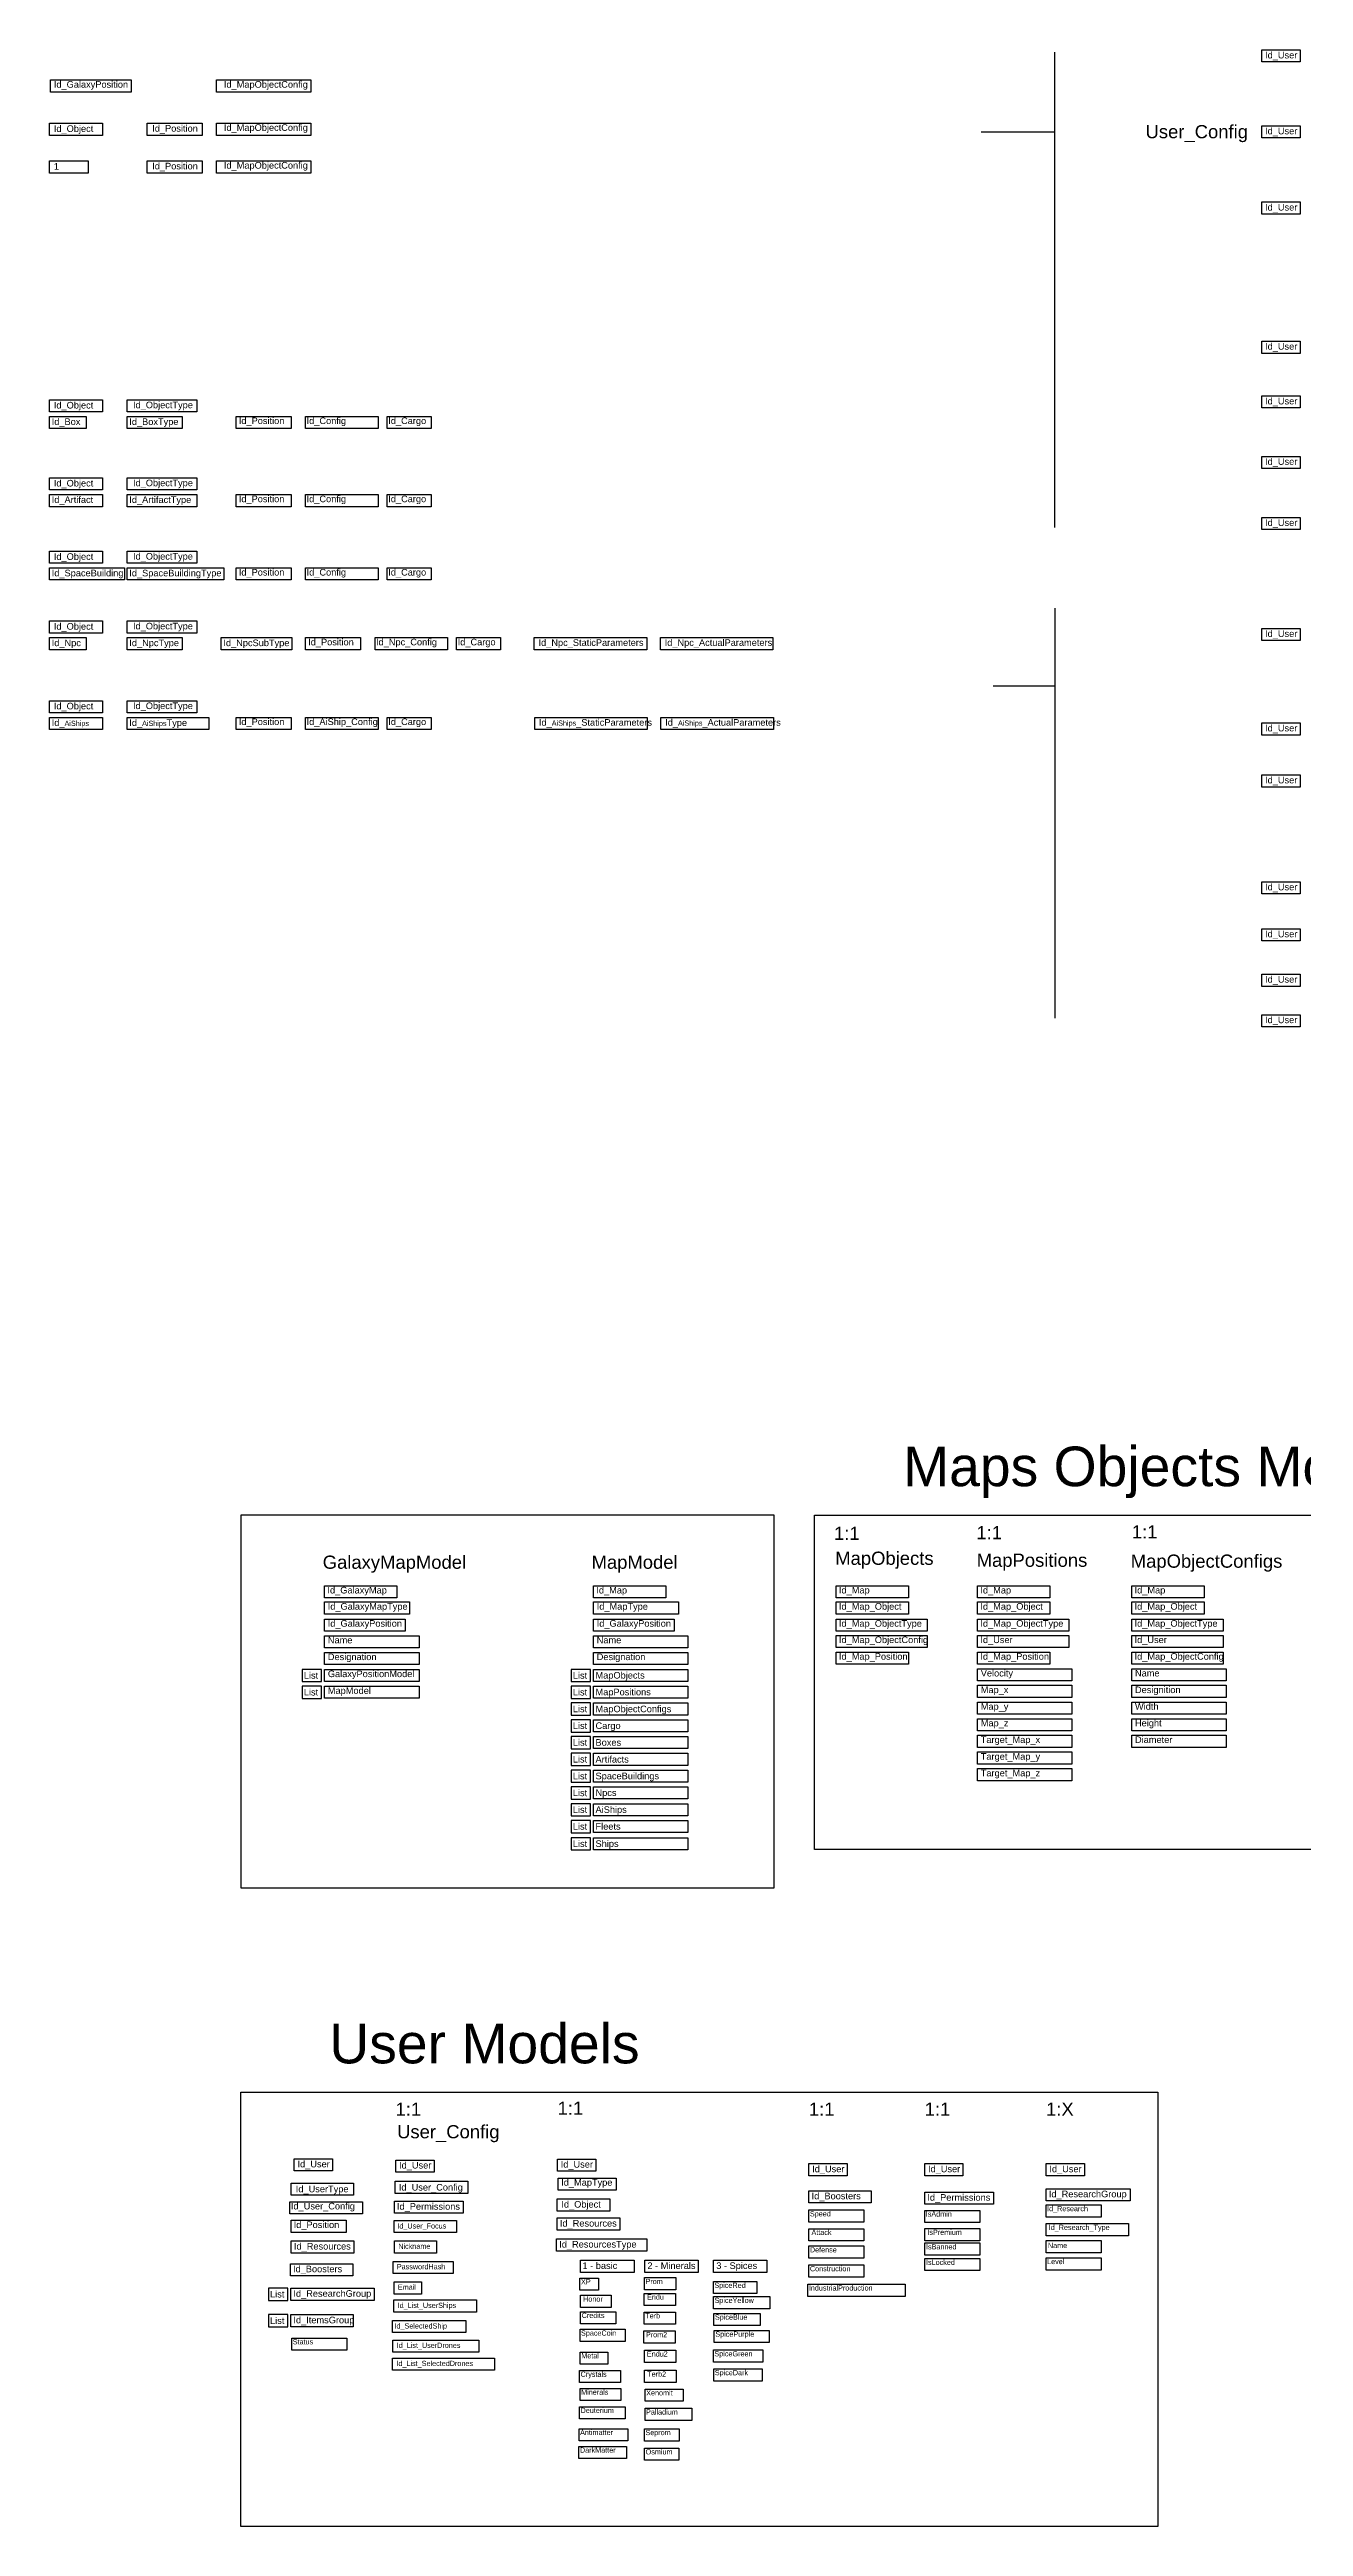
# Model space of a CAD drawing. Header units: millimetres. Extents: x 33057 to 249580, y -15894 to 47997.
# Drawn here: x 46164 to 55669, y 4490 to 23260 of the extents above; entities that cross this region are included whole.
import ezdxf

# ---------------------------------------------------------------- set-up
doc = ezdxf.new("R2010")
doc.units = ezdxf.units.MM
doc.layers.add('Obrys', color=253, linetype='Continuous', lineweight=30)
doc.layers.add('základní', color=4, linetype='Continuous')
doc.styles.add('Annotative', font='arial.ttf')
doc.styles.get("Standard").update_dxf_attribs({"font": 'arial.ttf'})

msp = doc.modelspace()

# ---------------------------------------------------------------- linework, layer by layer
at = {"layer": 'základní', "color": 7, "lineweight": 30, "true_color": 0xffffff}
for p, q in [((53784, 19639), (53784, 23241)), ((53784, 22634), (53227, 22634)), ((53784, 19027), (53784, 15919)), ((53784, 18437), (53317, 18437))]:
    msp.add_line(p, q, dxfattribs=at)
at = {"layer": 'základní', "color": 30, "lineweight": 30, "true_color": 0xf8991e}
for points in [[(55353, 23258), (55643, 23258), (55643, 23166), (55353, 23166)], [(46164, 22416), (46456, 22416), (46456, 22324), (46164, 22324)], [(48019, 7276), (48309, 7276), (48309, 7184), (48019, 7184)], [(51920, 7034), (52393, 7034), (52393, 6942), (51920, 6942)], [(52798, 7023), (53320, 7023), (53320, 6931), (52798, 6931)], [(53718, 7049), (54355, 7049), (54355, 6957), (53718, 6957)], [(50013, 6828), (50486, 6828), (50486, 6736), (50013, 6736)]]:
    msp.add_lwpolyline(points, close=True, dxfattribs=at)
at = {"layer": 'základní', "lineweight": 30}
for points in [[(46173, 23030), (46784, 23030), (46784, 22937), (46173, 22937)], [(46752, 20480), (47169, 20480), (47169, 20388), (46752, 20388)], [(46752, 19889), (47281, 19889), (47281, 19796), (46752, 19796)], [(46752, 19333), (47485, 19333), (47485, 19241), (46752, 19241)], [(46752, 18804), (47169, 18804), (47169, 18712), (46752, 18712)], [(47465, 18804), (48002, 18804), (48002, 18712), (47465, 18712)], [(46752, 18199), (47373, 18199), (47373, 18107), (46752, 18107)], [(48249, 11496), (48893, 11496), (48893, 11403), (48249, 11403)], [(50288, 11496), (50932, 11496), (50932, 11403), (50288, 11403)], [(48249, 11366), (48860, 11366), (48860, 11274), (48249, 11274)], [(50288, 11366), (50899, 11366), (50899, 11274), (50288, 11274)], [(50265, 10985), (50118, 10985), (50118, 10892), (50265, 10892)], [(50265, 10858), (50118, 10858), (50118, 10765), (50265, 10765)], [(50265, 10731), (50118, 10731), (50118, 10638), (50265, 10638)], [(50265, 10603), (50118, 10603), (50118, 10510), (50265, 10510)], [(50265, 10476), (50118, 10476), (50118, 10383), (50265, 10383)], [(50265, 10349), (50118, 10349), (50118, 10256), (50265, 10256)], [(50265, 10222), (50118, 10222), (50118, 10129), (50265, 10129)], [(50265, 10095), (50118, 10095), (50118, 10002), (50265, 10002)], [(50265, 9967), (50118, 9967), (50118, 9875), (50265, 9875)], [(50265, 9840), (50118, 9840), (50118, 9747), (50265, 9747)], [(50265, 9709), (50118, 9709), (50118, 9617), (50265, 9617)], [(47986, 6950), (48537, 6950), (48537, 6858), (47986, 6858)], [(48778, 6955), (49300, 6955), (49300, 6863), (48778, 6863)], [(47995, 6810), (48412, 6810), (48412, 6718), (47995, 6718)], [(48777, 6808), (49249, 6808), (49249, 6716), (48777, 6716)], [(51920, 6888), (52337, 6888), (52337, 6796), (51920, 6796)], [(52798, 6885), (53215, 6885), (53215, 6793), (52798, 6793)], [(53718, 6926), (54135, 6926), (54135, 6834), (53718, 6834)], [(53718, 6785), (54343, 6785), (54343, 6693), (53718, 6693)], [(47997, 6653), (48470, 6653), (48470, 6561), (47997, 6561)], [(48779, 6653), (49097, 6653), (49097, 6561), (48779, 6561)], [(50007, 6669), (50693, 6669), (50693, 6577), (50007, 6577)], [(51920, 6746), (52337, 6746), (52337, 6654), (51920, 6654)], [(51920, 6615), (52337, 6615), (52337, 6523), (51920, 6523)], [(52798, 6747), (53215, 6747), (53215, 6655), (52798, 6655)], [(52800, 6638), (53217, 6638), (53217, 6546), (52800, 6546)], [(53718, 6656), (54135, 6656), (54135, 6564), (53718, 6564)], [(47990, 6481), (48463, 6481), (48463, 6389), (47990, 6389)], [(48769, 6498), (49223, 6498), (49223, 6406), (48769, 6406)], [(50190, 6507), (50595, 6507), (50595, 6415), (50190, 6415)], [(50676, 6507), (51081, 6507), (51081, 6415), (50676, 6415)], [(51197, 6507), (51602, 6507), (51602, 6415), (51197, 6415)], [(51920, 6472), (52337, 6472), (52337, 6380), (51920, 6380)], [(52800, 6520), (53217, 6520), (53217, 6428), (52800, 6428)], [(53718, 6525), (54135, 6525), (54135, 6433), (53718, 6433)], [(47970, 6295), (47823, 6295), (47823, 6202), (47970, 6202)], [(47993, 6295), (48624, 6295), (48624, 6203), (47993, 6203)], [(48774, 6206), (49402, 6206), (49402, 6114), (48774, 6114)], [(48777, 6343), (48985, 6343), (48985, 6251), (48777, 6251)], [(50185, 6372), (50325, 6372), (50325, 6280), (50185, 6280)], [(50189, 6242), (50422, 6242), (50422, 6150), (50189, 6150)], [(51913, 6326), (52650, 6326), (52650, 6233), (51913, 6233)], [(47970, 6095), (47823, 6095), (47823, 6002), (47970, 6002)], [(47993, 6095), (48466, 6095), (48466, 6003), (47993, 6003)], [(48763, 6051), (49320, 6051), (49320, 5959), (48763, 5959)], [(50190, 6117), (50458, 6117), (50458, 6025), (50190, 6025)], [(48001, 5917), (48417, 5917), (48417, 5825), (48001, 5825)], [(48767, 5902), (49419, 5902), (49419, 5810), (48767, 5810)], [(50186, 5984), (50528, 5984), (50528, 5892), (50186, 5892)], [(48765, 5765), (49536, 5765), (49536, 5673), (48765, 5673)], [(50182, 5672), (50493, 5672), (50493, 5580), (50182, 5580)], [(50187, 5811), (50396, 5811), (50396, 5719), (50187, 5719)], [(50186, 5535), (50494, 5535), (50494, 5443), (50186, 5443)], [(50182, 5397), (50528, 5397), (50528, 5305), (50182, 5305)], [(50177, 5096), (50539, 5096), (50539, 5004), (50177, 5004)], [(50178, 5230), (50548, 5230), (50548, 5138), (50178, 5138)]]:
    msp.add_lwpolyline(points, close=True, dxfattribs=at)
at = {"layer": 'základní', "color": 215, "lineweight": 30, "true_color": 0xa953a0}
for points in [[(47430, 23030), (48146, 23030), (48146, 22937), (47430, 22937)], [(47430, 22702), (48146, 22702), (48146, 22610), (47430, 22610)], [(47430, 22416), (48146, 22416), (48146, 22324), (47430, 22324)], [(48105, 20480), (48656, 20480), (48656, 20388), (48105, 20388)], [(48105, 19889), (48656, 19889), (48656, 19796), (48105, 19796)], [(48105, 19333), (48656, 19333), (48656, 19241), (48105, 19241)], [(48632, 18804), (49182, 18804), (49182, 18712), (48632, 18712)], [(48105, 18199), (48656, 18199), (48656, 18107), (48105, 18107)], [(48249, 11240), (48965, 11240), (48965, 11148), (48249, 11148)], [(48249, 11113), (48965, 11113), (48965, 11021), (48249, 11021)], [(50288, 11240), (51003, 11240), (51003, 11148), (50288, 11148)], [(50288, 11113), (51003, 11113), (51003, 11021), (50288, 11021)], [(53198, 10990), (53914, 10990), (53914, 10898), (53198, 10898)], [(54368, 10990), (55083, 10990), (55083, 10898), (54368, 10898)], [(53198, 10864), (53914, 10864), (53914, 10771), (53198, 10771)], [(53198, 10737), (53914, 10737), (53914, 10645), (53198, 10645)], [(54368, 10864), (55083, 10864), (55083, 10771), (54368, 10771)], [(54368, 10737), (55083, 10737), (55083, 10645), (54368, 10645)], [(53198, 10611), (53914, 10611), (53914, 10519), (53198, 10519)], [(54368, 10611), (55083, 10611), (55083, 10519), (54368, 10519)], [(53198, 10485), (53914, 10485), (53914, 10393), (53198, 10393)], [(53198, 10359), (53914, 10359), (53914, 10267), (53198, 10267)], [(54368, 10485), (55083, 10485), (55083, 10393), (54368, 10393)], [(53198, 10233), (53914, 10233), (53914, 10140), (53198, 10140)], [(48784, 7106), (49334, 7106), (49334, 7014), (48784, 7014)]]:
    msp.add_lwpolyline(points, close=True, dxfattribs=at)
at = {"layer": 'základní', "color": 31, "lineweight": 30, "true_color": 0xfecc66}
for points in [[(46164, 22702), (46565, 22702), (46565, 22610), (46164, 22610)], [(48724, 20480), (49057, 20480), (49057, 20388), (48724, 20388)], [(48724, 19889), (49057, 19889), (49057, 19796), (48724, 19796)], [(48724, 19333), (49057, 19333), (49057, 19241), (48724, 19241)], [(49250, 18804), (49583, 18804), (49583, 18712), (49250, 18712)], [(48724, 18199), (49057, 18199), (49057, 18107), (48724, 18107)], [(48249, 11618), (48798, 11618), (48798, 11526), (48249, 11526)], [(50288, 11618), (50837, 11618), (50837, 11526), (50288, 11526)], [(52126, 11618), (52675, 11618), (52675, 11526), (52126, 11526)], [(52126, 11496), (52675, 11496), (52675, 11403), (52126, 11403)], [(53198, 11618), (53747, 11618), (53747, 11526), (53198, 11526)], [(53198, 11496), (53747, 11496), (53747, 11403), (53198, 11403)], [(54368, 11618), (54917, 11618), (54917, 11526), (54368, 11526)], [(54368, 11496), (54917, 11496), (54917, 11403), (54368, 11403)], [(52126, 11366), (52818, 11366), (52818, 11274), (52126, 11274)], [(53198, 11366), (53890, 11366), (53890, 11274), (53198, 11274)], [(54368, 11366), (55060, 11366), (55060, 11274), (54368, 11274)], [(52126, 11242), (52818, 11242), (52818, 11150), (52126, 11150)], [(52126, 11116), (52675, 11116), (52675, 11024), (52126, 11024)], [(53198, 11242), (53890, 11242), (53890, 11150), (53198, 11150)], [(53198, 11116), (53747, 11116), (53747, 11024), (53198, 11024)], [(54368, 11242), (55060, 11242), (55060, 11150), (54368, 11150)], [(54368, 11116), (55060, 11116), (55060, 11024), (54368, 11024)]]:
    msp.add_lwpolyline(points, close=True, dxfattribs=at)
at = {"layer": 'základní', "color": 85, "lineweight": 30, "true_color": 0x58ba48}
for points in [[(46904, 22702), (47321, 22702), (47321, 22610), (46904, 22610)], [(46904, 22416), (47321, 22416), (47321, 22324), (46904, 22324)], [(47579, 20480), (47996, 20480), (47996, 20388), (47579, 20388)], [(47579, 19889), (47996, 19889), (47996, 19796), (47579, 19796)], [(47579, 19333), (47996, 19333), (47996, 19241), (47579, 19241)], [(48105, 18804), (48522, 18804), (48522, 18712), (48105, 18712)], [(47579, 18199), (47996, 18199), (47996, 18107), (47579, 18107)]]:
    msp.add_lwpolyline(points, close=True, dxfattribs=at)
at = {"layer": 'základní', "color": 52, "lineweight": 30, "true_color": 0xc8c92d}
for points in [[(55353, 22683), (55643, 22683), (55643, 22590), (55353, 22590)], [(55353, 22105), (55643, 22105), (55643, 22012), (55353, 22012)], [(55353, 21050), (55643, 21050), (55643, 20958), (55353, 20958)], [(55353, 20636), (55643, 20636), (55643, 20544), (55353, 20544)], [(55353, 20177), (55643, 20177), (55643, 20085), (55353, 20085)], [(55353, 19715), (55643, 19715), (55643, 19622), (55353, 19622)], [(55353, 18873), (55643, 18873), (55643, 18781), (55353, 18781)], [(55353, 18157), (55643, 18157), (55643, 18065), (55353, 18065)], [(55353, 17763), (55643, 17763), (55643, 17671), (55353, 17671)], [(55353, 16953), (55643, 16953), (55643, 16861), (55353, 16861)], [(55353, 16598), (55643, 16598), (55643, 16505), (55353, 16505)], [(55353, 16253), (55643, 16253), (55643, 16161), (55353, 16161)], [(55353, 15946), (55643, 15946), (55643, 15854), (55353, 15854)], [(48789, 7266), (49080, 7266), (49080, 7174), (48789, 7174)], [(50015, 7274), (50305, 7274), (50305, 7182), (50015, 7182)], [(51920, 7239), (52211, 7239), (52211, 7146), (51920, 7146)], [(52798, 7239), (53088, 7239), (53088, 7146), (52798, 7146)], [(53718, 7239), (54009, 7239), (54009, 7146), (53718, 7146)], [(47997, 7091), (48468, 7091), (48468, 6999), (47997, 6999)]]:
    msp.add_lwpolyline(points, close=True, dxfattribs=at)
at = {"layer": 'základní', "color": 252, "lineweight": 30, "true_color": 0x939598}
for points in [[(46164, 20606), (46565, 20606), (46565, 20514), (46164, 20514)], [(46752, 20606), (47281, 20606), (47281, 20514), (46752, 20514)], [(46164, 20015), (46565, 20015), (46565, 19923), (46164, 19923)], [(46752, 20015), (47281, 20015), (47281, 19923), (46752, 19923)], [(46164, 19459), (46565, 19459), (46565, 19367), (46164, 19367)], [(46752, 19459), (47281, 19459), (47281, 19367), (46752, 19367)], [(46164, 18930), (46565, 18930), (46565, 18838), (46164, 18838)], [(46752, 18930), (47281, 18930), (47281, 18838), (46752, 18838)], [(46164, 18325), (46565, 18325), (46565, 18233), (46164, 18233)], [(46752, 18325), (47281, 18325), (47281, 18233), (46752, 18233)], [(50011, 6972), (50412, 6972), (50412, 6880), (50011, 6880)], [(50019, 7130), (50459, 7130), (50459, 7038), (50019, 7038)]]:
    msp.add_lwpolyline(points, close=True, dxfattribs=at)
at = {"layer": 'základní', "color": 30, "lineweight": 30, "true_color": 0xf26722}
for points in [[(46164, 20480), (46442, 20480), (46442, 20388), (46164, 20388)], [(46164, 19889), (46565, 19889), (46565, 19796), (46164, 19796)], [(46164, 19333), (46733, 19333), (46733, 19241), (46164, 19241)], [(46164, 18804), (46442, 18804), (46442, 18712), (46164, 18712)], [(46164, 18199), (46566, 18199), (46566, 18107), (46164, 18107)]]:
    msp.add_lwpolyline(points, close=True, dxfattribs=at)
at = {"layer": 'základní', "color": 61, "lineweight": 30, "true_color": 0xe5e878}
for points in [[(49838, 18804), (50691, 18804), (50691, 18712), (49838, 18712)], [(50795, 18804), (51647, 18804), (51647, 18712), (50795, 18712)], [(49842, 18199), (50694, 18199), (50694, 18107), (49842, 18107)], [(50799, 18199), (51651, 18199), (51651, 18107), (50799, 18107)]]:
    msp.add_lwpolyline(points, close=True, dxfattribs=at)
at = {"layer": 'základní', "color": 4, "lineweight": 30}
for points in [[(51657, 12154), (47615, 12154), (47615, 9329), (51657, 9329)], [(48226, 10985), (48079, 10985), (48079, 10892), (48226, 10892)], [(48226, 10858), (48079, 10858), (48079, 10765), (48226, 10765)]]:
    msp.add_lwpolyline(points, close=True, dxfattribs=at)
at = {"layer": 'základní', "color": 7, "lineweight": 30}
msp.add_lwpolyline([(51964, 12154), (57087, 12154), (57087, 9619), (51964, 9619)], close=True, dxfattribs=at)
at = {"layer": 'základní', "color": 8, "lineweight": 30}
for points in [[(48249, 10985), (48965, 10985), (48965, 10893), (48249, 10893)], [(50288, 10985), (51003, 10985), (51003, 10893), (50288, 10893)], [(48249, 10858), (48965, 10858), (48965, 10766), (48249, 10766)], [(50288, 10858), (51003, 10858), (51003, 10766), (50288, 10766)], [(50288, 10731), (51003, 10731), (51003, 10638), (50288, 10638)], [(50288, 10603), (51003, 10603), (51003, 10511), (50288, 10511)], [(50288, 10476), (51003, 10476), (51003, 10384), (50288, 10384)], [(50288, 10349), (51003, 10349), (51003, 10257), (50288, 10257)], [(50288, 10222), (51003, 10222), (51003, 10130), (50288, 10130)], [(50288, 10095), (51003, 10095), (51003, 10003), (50288, 10003)], [(50288, 9967), (51003, 9967), (51003, 9875), (50288, 9875)], [(50288, 9840), (51003, 9840), (51003, 9748), (50288, 9748)], [(50288, 9709), (51003, 9709), (51003, 9617), (50288, 9617)]]:
    msp.add_lwpolyline(points, close=True, dxfattribs=at)
at = {"layer": 'základní', "color": 2, "lineweight": 30}
msp.add_lwpolyline([(47615, 7780), (54566, 7780), (54566, 4490), (47615, 4490)], close=True, dxfattribs=at)
at = {"layer": 'základní', "color": 9, "lineweight": 30, "true_color": 0xafd9aa}
for points in [[(50672, 6256), (50910, 6256), (50910, 6164), (50672, 6164)], [(50674, 6375), (50912, 6375), (50912, 6283), (50674, 6283)], [(50672, 6114), (50910, 6114), (50910, 6022), (50672, 6022)], [(50668, 5971), (50906, 5971), (50906, 5879), (50668, 5879)], [(50673, 5825), (50911, 5825), (50911, 5733), (50673, 5733)], [(50675, 5673), (50914, 5673), (50914, 5581), (50675, 5581)], [(50679, 5531), (50968, 5531), (50968, 5439), (50679, 5439)], [(50679, 5385), (51032, 5385), (51032, 5293), (50679, 5293)], [(50673, 5229), (50937, 5229), (50937, 5137), (50673, 5137)], [(50675, 5083), (50934, 5083), (50934, 4991), (50675, 4991)]]:
    msp.add_lwpolyline(points, close=True, dxfattribs=at)
at = {"layer": 'základní', "color": 143, "lineweight": 30, "true_color": 0x7aafdf}
for points in [[(51197, 6346), (51526, 6346), (51526, 6254), (51197, 6254)], [(51197, 6231), (51623, 6231), (51623, 6139), (51197, 6139)], [(51200, 6104), (51552, 6104), (51552, 6012), (51200, 6012)], [(51196, 5827), (51570, 5827), (51570, 5735), (51196, 5735)], [(51203, 5975), (51620, 5975), (51620, 5883), (51203, 5883)], [(51199, 5684), (51565, 5684), (51565, 5591), (51199, 5591)]]:
    msp.add_lwpolyline(points, close=True, dxfattribs=at)

# ---------------------------------------------------------------- texts
at = {"insert": (50131, 10964), "char_height": 50, "attachment_point": 1, "style": 'Annotative'}
msp.add_mtext_dynamic_manual_height_columns('List', width=129.42, gutter_width=12.5, heights=[80.7], dxfattribs=at)
at = {"layer": 'Obrys', "color": 52, "true_color": 0xc8c92d, "char_height": 50, "attachment_point": 1}
for s, insert in [('Id_User', (55378, 23243)), ('Id_User', (55378, 22668)), ('Id_User', (55378, 22090)), ('Id_User', (55378, 21036)), ('Id_User', (55378, 20621)), ('Id_User', (55378, 20163)), ('Id_User', (55378, 19700)), ('Id_User', (55378, 18859)), ('Id_User', (55378, 18143)), ('Id_User', (55378, 17749)), ('Id_User', (55378, 16939)), ('Id_User', (55378, 16583)), ('Id_User', (55378, 16239)), ('Id_User', (55378, 15932)), ('Id_User', (48044, 7261)), ('Id_User', (48814, 7252)), ('Id_User', (50039, 7259)), ('Id_User', (51945, 7224)), ('Id_User', (52823, 7224)), ('Id_User', (53743, 7224)), ('Id_UserType', (48031, 7072))]:
    msp.add_mtext_dynamic_manual_height_columns(s, width=383.88, gutter_width=12.5, heights=[80.7], dxfattribs=dict(at, insert=insert))
at = {"layer": 'Obrys', "color": 114, "true_color": 0x139b48, "attachment_point": 1}
for s, width, heights, insert, char_height in [('Id_GalaxyPosition', 383.88, [80.7], (46197, 23021), 50), ('Id_Box', 383.88, [80.7], (46181, 20465), 50), ('Id_BoxType', 383.88, [80.7], (46769, 20465), 50), ('{\\C30;\\c2005496;Id_Artifact}', 383.88, [80.7], (46181, 19874), 50), ('Id_{\\C30;\\c2005496;Artifact}Type', 383.88, [80.7], (46769, 19874), 50), ('Id_{\\C30;\\c2005496;SpaceBuilding}', 383.88, [80.7], (46181, 19318), 50), ('Id_{\\C30;\\c2005496;SpaceBuilding}Type', 383.88, [80.7], (46769, 19318), 50), ('Id_Npc', 383.88, [80.7], (46181, 18789), 50), ('Id_NpcType', 383.88, [80.7], (46769, 18789), 50), ('Id_NpcSubType', 383.88, [80.7], (47482, 18789), 50), ('Id_{\\fCascadia Mono|b0|i0|c238|p49;\\H0.79167x;\\C135;\\c11505963;AiShips}', 383.88, [80.7], (46181, 18184), 50), ('Id_{\\fCascadia Mono|b0|i0|c238|p49;\\H0.79167x;\\C135;\\c11505963;AiShips}Type', 383.88, [80.7], (46769, 18184), 50), ('Maps Objects Models', 4460.52, [639], (52634, 12673), 300), ('GalaxyMapModel', 273.84, [86], (48235, 11847), 100), ('MapModel', 273.84, [86], (50273, 11847), 100), ('MapObjects', 383.88, [80.7], (52120, 11877), 100), ('MapPositions', 383.88, [80.7], (53192, 11862), 100), ('MapObjectConfigs', 383.88, [80.7], (54360, 11855), 100), ('Id_GalaxyMap', 383.88, [80.7], (48271, 11610), 50), ('Id_GalaxyMapType', 383.88, [80.7], (48273, 11487), 50), ('Id_Map', 383.88, [80.7], (50309, 11610), 50), ('Id_MapType', 383.88, [80.7], (50312, 11487), 50), ('Id_Map', 383.88, [80.7], (52148, 11610), 50), ('Id_Map_Object', 383.88, [80.7], (52148, 11487), 50), ('Id_Map', 383.88, [80.7], (53220, 11610), 50), ('Id_Map_Object', 383.88, [80.7], (53220, 11487), 50), ('Id_Map', 383.88, [80.7], (54389, 11610), 50), ('Id_Map_Object', 383.88, [80.7], (54389, 11487), 50), ('Id_GalaxyPosition', 383.88, [80.7], (48273, 11358), 50), ('Id_GalaxyPosition', 383.88, [80.7], (50312, 11358), 50), ('Id_Map_ObjectType', 383.88, [80.7], (52148, 11358), 50), ('Id_Map_ObjectType', 383.88, [80.7], (53220, 11358), 50), ('Id_Map_ObjectType', 383.88, [80.7], (54389, 11358), 50), ('Id_Map_ObjectConfig', 383.88, [80.7], (52148, 11234), 50), ('Id_Map_Position', 383.88, [80.7], (52148, 11108), 50), ('Id_User', 383.88, [80.7], (53220, 11234), 50), ('Id_Map_Position', 383.88, [80.7], (53220, 11108), 50), ('Id_User', 383.88, [80.7], (54389, 11234), 50), ('Id_Map_ObjectConfig', 383.88, [80.7], (54389, 11108), 50), ('User Models', 4460.52, [639], (48285, 8299), 300), ('{\\fCascadia Mono|b0|i0|c238|p49;\\H0.79167x;\\C96;\\c32768;Speed}', 383.88, [80.7], (51928, 6879), 50), ('{\\fCascadia Mono|b0|i0|c238|p49;\\H0.79167x;\\C96;\\c32768;IsAdmin}', 383.88, [80.7], (52806, 6877), 50), ('{\\fCascadia Mono|b0|i0|c238|p49;\\H0.79167x;\\C96;\\c32768;Id_Research}', 383.88, [80.7], (53726, 6918), 50), ('{\\fCascadia Mono|b0|i0|c238|p49;\\H0.79167x;\\C96;\\c32768;Nickname}', 383.88, [80.7], (48808, 6633), 50), ('{\\fCascadia Mono|b0|i0|c238|p49;\\H0.79167x;\\C96;\\c32768;PasswordHash}', 383.88, [80.7], (48797, 6478), 50), ('{\\fCascadia Mono|b0|i0|c238|p49;\\H0.79167x;\\C96;\\c32768;Construction}', 383.88, [80.7], (51928, 6463), 50), ('{\\fCascadia Mono|b0|i0|c238|p49;\\H0.79167x;\\C96;\\c32768;IsLocked}', 383.88, [80.7], (52808, 6511), 50), ('{\\fCascadia Mono|b0|i0|c238|p49;\\H0.79167x;\\C96;\\c32768;Level}', 383.88, [80.7], (53726, 6517), 50), ('{\\fCascadia Mono|b0|i0|c238|p49;\\H0.79167x;\\C96;\\c32768;Email}', 383.88, [80.7], (48805, 6323), 50), ('{\\fCascadia Mono|b0|i0|c238|p49;\\H0.79167x;\\C96;\\c32768;XP}', 383.88, [80.7], (50193, 6364), 50), ('{\\fCascadia Mono|b0|i0|c238|p49;\\H0.79167x;\\C96;\\c32768;Prom}', 383.88, [80.7], (50682, 6366), 50), ('{\\fCascadia Mono|b0|i0|c238|p49;\\H0.79167x;\\C96;\\c32768;Endu}', 383.88, [80.7], (50694, 6248), 50), ('{\\fCascadia Mono|b0|i0|c238|p49;\\H0.79167x;\\C96;\\c32768;SpiceRed}', 383.88, [80.7], (51204, 6337), 50), ('{\\fCascadia Mono|b0|i0|c238|p49;\\H0.79167x;\\C96;\\c32768;SpiceYellow}', 383.88, [80.7], (51205, 6223), 50), ('{\\fCascadia Mono|b0|i0|c238|p49;\\H0.79167x;\\C96;\\c32768;IndustrialProduction}', 383.88, [80.7], (51920, 6317), 50), ('{\\fCascadia Mono|b0|i0|c238|p49;\\H0.79167x;\\C96;\\c32768;Id_SelectedShip}', 383.88, [80.7], (48779, 6029), 50), ('{\\fCascadia Mono|b0|i0|c238|p49;\\H0.79167x;\\C96;\\c32768;Id_List_UserShips}', 383.88, [80.7], (48803, 6185), 50), ('{\\fCascadia Mono|b0|i0|c238|p49;\\H0.79167x;\\C96;\\c32768;Terb}', 383.88, [80.7], (50680, 6106), 50), ('{\\fCascadia Mono|b0|i0|c238|p49;\\H0.79167x;\\C96;\\c32768;SpiceBlue}', 383.88, [80.7], (51208, 6096), 50), ('{\\fCascadia Mono|b0|i0|c238|p49;\\H0.79167x;\\C96;\\c32768;Id_List_UserDrones}', 383.88, [80.7], (48796, 5882), 50), ('{\\fCascadia Mono|b0|i0|c238|p49;\\H0.79167x;\\C96;\\c32768;SpaceCoin}', 383.88, [80.7], (50193, 5975), 50), ('{\\fCascadia Mono|b0|i0|c238|p49;\\H0.79167x;\\C96;\\c32768;Prom2}', 383.88, [80.7], (50685, 5963), 50), ('{\\fCascadia Mono|b0|i0|c238|p49;\\H0.79167x;\\C96;\\c32768;Endu2}', 383.88, [80.7], (50692, 5817), 50), ('{\\fCascadia Mono|b0|i0|c238|p49;\\H0.79167x;\\C96;\\c32768;SpiceGreen}', 383.88, [80.7], (51204, 5818), 50), ('{\\fCascadia Mono|b0|i0|c238|p49;\\H0.79167x;\\C96;\\c32768;SpicePurple}', 383.88, [80.7], (51211, 5967), 50), ('{\\fCascadia Mono|b0|i0|c238|p49;\\H0.79167x;\\C96;\\c32768;Id_List_SelectedDrones}', 383.88, [80.7], (48794, 5745), 50), ('{\\fCascadia Mono|b0|i0|c238|p49;\\H0.79167x;\\C96;\\c32768;Crystals}', 383.88, [80.7], (50190, 5663), 50), ('{\\fCascadia Mono|b0|i0|c238|p49;\\H0.79167x;\\C96;\\c32768;Metal}', 383.88, [80.7], (50195, 5803), 50), ('{\\fCascadia Mono|b0|i0|c238|p49;\\H0.79167x;\\C96;\\c32768;Terb2}', 383.88, [80.7], (50695, 5664), 50), ('{\\fCascadia Mono|b0|i0|c238|p49;\\H0.79167x;\\C96;\\c32768;SpiceDark}', 383.88, [80.7], (51207, 5675), 50), ('{\\fCascadia Mono|b0|i0|c238|p49;\\H0.79167x;\\C96;\\c32768;Minerals}', 383.88, [80.7], (50194, 5527), 50), ('{\\fCascadia Mono|b0|i0|c238|p49;\\H0.79167x;\\C96;\\c32768;Xenomit}', 383.88, [80.7], (50687, 5522), 50), ('{\\fCascadia Mono|b0|i0|c238|p49;\\H0.79167x;\\C96;\\c32768;Deuterium}', 383.88, [80.7], (50190, 5389), 50), ('{\\fCascadia Mono|b0|i0|c238|p49;\\H0.79167x;\\C96;\\c32768;Palladium}', 383.88, [80.7], (50686, 5377), 50), ('{\\fCascadia Mono|b0|i0|c238|p49;\\H0.79167x;\\C96;\\c32768;Antimatter}', 383.88, [80.7], (50186, 5222), 50), ('{\\fCascadia Mono|b0|i0|c238|p49;\\H0.79167x;\\C96;\\c32768;DarkMatter}', 383.88, [80.7], (50185, 5088), 50), ('{\\fCascadia Mono|b0|i0|c238|p49;\\H0.79167x;\\C96;\\c32768;Seprom}', 383.88, [80.7], (50681, 5221), 50), ('{\\fCascadia Mono|b0|i0|c238|p49;\\H0.79167x;\\C96;\\c32768;Osmium}', 383.88, [80.7], (50683, 5075), 50)]:
    msp.add_mtext_dynamic_manual_height_columns(s, width=width, gutter_width=12.5, heights=heights, dxfattribs=dict(at, insert=insert, char_height=char_height))
at = {"layer": 'Obrys', "color": 215, "true_color": 0xa953a0, "attachment_point": 1}
for s, insert, char_height in [('Id_MapObjectConfig', (47486, 23021), 50), ('Id_MapObjectConfig', (47486, 22694), 50), ('User_Config', (54472, 22688), 100), ('Id_MapObjectConfig', (47486, 22408), 50), ('Id_Config', (48113, 20472), 50), ('Id_Config', (48113, 19880), 50), ('Id_Config', (48113, 19324), 50), ('Id_Npc_Config', (48639, 18795), 50), ('Id_AiShip_Config', (48113, 18191), 50), ('Name', (48274, 11232), 50), ('Designation', (48274, 11105), 50), ('Name', (50312, 11232), 50), ('Designation', (50312, 11105), 50), ('Velocity', (53223, 10981), 50), ('Name', (54392, 10981), 50), ('Map_x', (53223, 10855), 50), ('Map_y', (53223, 10729), 50), ('Width', (54392, 10729), 50), ('Designition', (54392, 10855), 50), ('Map_z', (53223, 10603), 50), ('Height', (54392, 10603), 50), ('Target_Map_x', (53223, 10477), 50), ('Target_Map_y', (53223, 10350), 50), ('Diameter', (54392, 10477), 50), ('Target_Map_z', (53223, 10224), 50), ('User_Config', (48799, 7531), 100), ('Id_User_Config', (48812, 7085), 50), ('Id_User_Config', (47994, 6942), 50)]:
    msp.add_mtext_dynamic_manual_height_columns(s, width=383.88, gutter_width=12.5, heights=[80.7], dxfattribs=dict(at, insert=insert, char_height=char_height))
at = {"layer": 'Obrys', "color": 7, "insert": (46197, 22686), "char_height": 50, "attachment_point": 1}
msp.add_mtext_dynamic_manual_height_columns('Id_Object', width=383.88, gutter_width=12.5, heights=[80.7], dxfattribs=at)
at = {"layer": 'Obrys', "color": 85, "true_color": 0x58ba48, "char_height": 50, "attachment_point": 1}
for insert in [(46943, 22688), (46943, 22402), (47599, 20472), (47599, 19880), (47599, 19324), (48125, 18795), (47599, 18191), (48015, 6801)]:
    msp.add_mtext_dynamic_manual_height_columns('Id_Position', width=383.88, gutter_width=12.5, heights=[80.7], dxfattribs=dict(at, insert=insert))
at = {"layer": 'Obrys', "color": 30, "true_color": 0xf8991e, "char_height": 50, "attachment_point": 1}
for s, insert in [('1', (46197, 22400)), ('{\\fCascadia Mono|b0|i0|c238|p49;\\H0.79167x;\\C96;\\c32768;Id_User_Focus}', (48801, 6787)), ('{\\fCascadia Mono|b0|i0|c238|p49;\\H0.79167x;\\C96;\\c32768;Id_Research_Type}', (53738, 6776)), ('{\\fCascadia Mono|b0|i0|c238|p49;\\H0.79167x;\\C96;\\c32768;Defense}', (51928, 6606)), ('{\\fCascadia Mono|b0|i0|c238|p49;\\H0.79167x;\\C96;\\c32768;Attack}', (51940, 6738)), ('{\\fCascadia Mono|b0|i0|c238|p49;\\H0.79167x;\\C96;\\c32768;IsBanned}', (52808, 6629)), ('{\\fCascadia Mono|b0|i0|c238|p49;\\H0.79167x;\\C96;\\c32768;IsPremium}', (52818, 6739)), ('{\\fCascadia Mono|b0|i0|c238|p49;\\H0.79167x;\\C96;\\c32768;Name}', (53732, 6639)), ('{\\fCascadia Mono|b0|i0|c238|p49;\\H0.79167x;\\C96;\\c32768;Honor}', (50209, 6233)), ('{\\fCascadia Mono|b0|i0|c238|p49;\\H0.79167x;\\C96;\\c32768;Credits}', (50198, 6109)), ('{\\fCascadia Mono|b0|i0|c238|p49;\\H0.79167x;\\C96;\\c32768;Status}', (48008, 5909))]:
    msp.add_mtext_dynamic_manual_height_columns(s, width=383.88, gutter_width=12.5, heights=[80.7], dxfattribs=dict(at, insert=insert))
at = {"layer": 'Obrys', "color": 252, "true_color": 0x939598, "attachment_point": 1}
for s, width, heights, insert, char_height in [('Id_Object', 383.88, [80.7], (46197, 20590), 50), ('{\\C256;Id_ObjectType}', 471.43, [76.6], (46797, 20592), 50), ('Id_Object', 383.88, [80.7], (46197, 19999), 50), ('{\\C256;Id_ObjectType}', 471.43, [76.6], (46797, 20001), 50), ('Id_Object', 383.88, [80.7], (46197, 19443), 50), ('{\\C256;Id_ObjectType}', 471.43, [76.6], (46797, 19445), 50), ('Id_Object', 383.88, [80.7], (46197, 18914), 50), ('{\\C256;Id_ObjectType}', 471.43, [76.6], (46797, 18916), 50), ('Id_Object', 383.88, [80.7], (46197, 18310), 50), ('{\\C256;Id_ObjectType}', 471.43, [76.6], (46797, 18312), 50), ('1:1', 255.44, [81.4], (52111, 12066), 100), ('1:1', 255.44, [81.4], (53190, 12071), 100), ('1:1', 255.44, [81.4], (54368, 12077), 100), ('1:1', 255.44, [81.4], (48787, 7702), 100), ('1:1', 255.44, [81.4], (50015, 7709), 100), ('1:1', 255.44, [81.4], (51920, 7702), 100), ('1:1', 255.44, [81.4], (52798, 7702), 100), ('1:X', 255.44, [81.4], (53718, 7702), 100), ('Id_MapType', 383.88, [80.7], (50043, 7122), 50), ('Id_Object', 383.88, [80.7], (50044, 6956), 50)]:
    msp.add_mtext_dynamic_manual_height_columns(s, width=width, gutter_width=12.5, heights=heights, dxfattribs=dict(at, insert=insert, char_height=char_height))
at = {"layer": 'Obrys', "color": 31, "true_color": 0xfecc66, "char_height": 50, "attachment_point": 1}
for s, insert in [('Id_Cargo', (48732, 20472)), ('Id_Cargo', (48732, 19880)), ('Id_Cargo', (48732, 19324)), ('Id_Cargo', (49258, 18795)), ('Id_Npc_StaticParameters', (49871, 18791)), ('Id_Npc_ActualParameters', (50827, 18791)), ('Id_Cargo', (48732, 18191)), ('Id_{\\fCascadia Mono|b0|i0|c238|p49;\\H0.79167x;\\C135;\\c11505963;AiShips}_StaticParameters', (49874, 18186)), ('Id_{\\fCascadia Mono|b0|i0|c238|p49;\\H0.79167x;\\C135;\\c11505963;AiShips}_ActualParameters', (50831, 18186)), ('Id_Boosters', (51941, 7019)), ('Id_Permissions', (52818, 7008)), ('Id_ResearchGroup', (53739, 7034)), ('Id_Permissions', (48798, 6940)), ('Id_Resources', (50033, 6812)), ('Id_Resources', (48017, 6638)), ('Id_ResourcesType', (50028, 6653)), ('Id_Boosters', (48010, 6466)), ('1 - basic', (50204, 6491)), ('2 - Minerals', (50696, 6491)), ('3 - Spices', (51218, 6491)), ('Id_ResearchGroup', (48013, 6280)), ('Id_ItemsGroup', (48013, 6079))]:
    msp.add_mtext_dynamic_manual_height_columns(s, width=383.88, gutter_width=12.5, heights=[80.7], dxfattribs=dict(at, insert=insert))
at = {"layer": 'Obrys', "color": 4, "char_height": 50, "attachment_point": 1}
for insert in [(48092, 10964), (48092, 10837)]:
    msp.add_mtext_dynamic_manual_height_columns('List', width=129.42, gutter_width=12.5, heights=[80.7], dxfattribs=dict(at, insert=insert))
at = {"layer": 'Obrys', "color": 8, "char_height": 50, "attachment_point": 1}
for s, insert in [('GalaxyPositionModel', (48274, 10976)), ('MapModel', (48274, 10849))]:
    msp.add_mtext_dynamic_manual_height_columns(s, width=383.88, gutter_width=12.5, heights=[80.7], dxfattribs=dict(at, insert=insert))
at = {"layer": 'Obrys', "char_height": 50, "attachment_point": 1}
for s, width, insert in [('MapObjects', 383.88, (50303, 10965)), ('List', 129.42, (50131, 10837)), ('List', 129.42, (50131, 10710)), ('MapPositions', 383.88, (50303, 10838)), ('MapObjectConfigs', 383.88, (50303, 10710)), ('List', 129.42, (50131, 10583)), ('Cargo', 383.88, (50303, 10583)), ('List', 129.42, (50131, 10456)), ('List', 129.42, (50131, 10329)), ('Artifacts', 383.88, (50303, 10328)), ('Boxes', 383.88, (50303, 10456)), ('List', 129.42, (50131, 10201)), ('SpaceBuildings', 383.88, (50303, 10202)), ('List', 129.42, (50131, 10074)), ('List', 129.42, (50131, 9947)), ('AiShips', 383.88, (50303, 9947)), ('Npcs', 383.88, (50303, 10075)), ('List', 129.42, (50131, 9820)), ('Fleets', 383.88, (50303, 9820)), ('List', 129.42, (50131, 9689)), ('Ships', 383.88, (50303, 9689)), ('List', 129.42, (47836, 6275)), ('List', 129.42, (47836, 6074))]:
    msp.add_mtext_dynamic_manual_height_columns(s, width=width, gutter_width=12.5, heights=[80.7], dxfattribs=dict(at, insert=insert))

doc.saveas('drawing.dxf')
